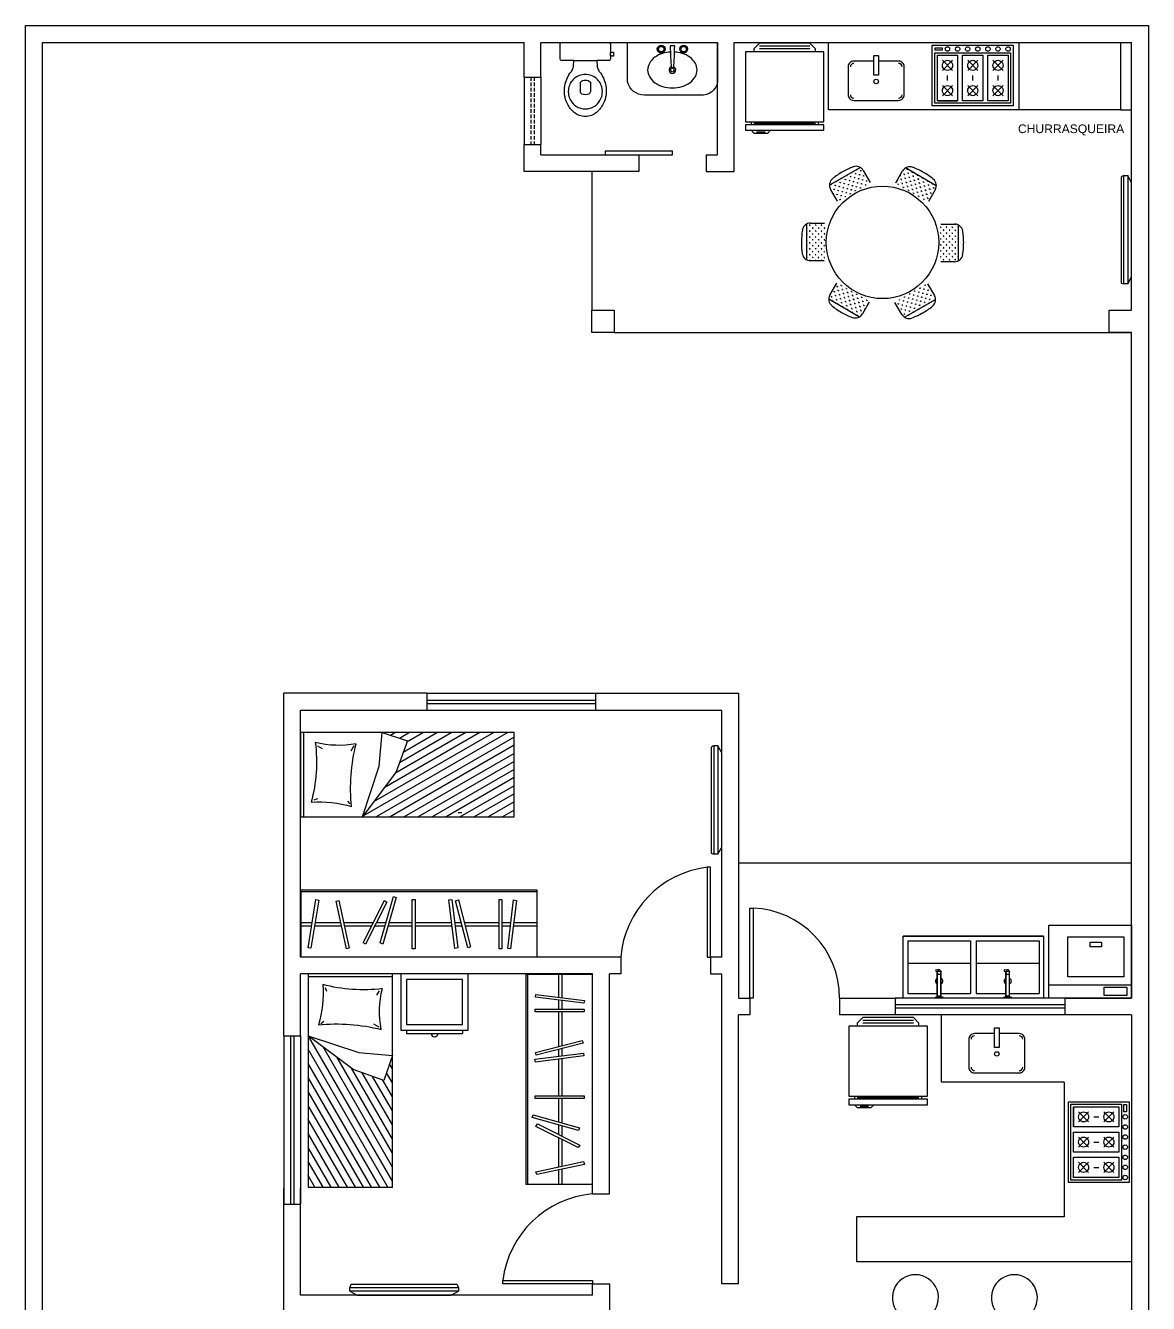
# Model space of a CAD drawing. Header units: metres. Extents: x 5374 to 45363, y 1840 to 12746.
# Drawn here: x 21878 to 22878, y 6300 to 7438 of the extents above; entities that cross this region are included whole.
import ezdxf

# ---------------------------------------------------------------- set-up
doc = ezdxf.new("R2010")
doc.units = ezdxf.units.M
doc.linetypes.add('HIDDEN2', pattern=[4.7625, 3.175, -1.5875])
for name, color, linetype in [('01', 1, 'Continuous'), ('02', 2, 'Continuous'), ('03', 3, 'Continuous'), ('06', 6, 'Continuous'), ('Block1', 1, 'Continuous'), ('Block2', 2, 'Continuous')]:
    doc.layers.add(name, color=color, linetype=linetype)
doc.styles.get("Standard").update_dxf_attribs({"font": 'arial.ttf'})

# ---------------------------------------------------------------- blocks, each defined once
blk = doc.blocks.new('Geladeira001')
for p, q in [((-27.5, -8), (-22.5, -3)), ((-27.5, -8), (-27.5, -10.5)), ((22.5, -3), (-22.5, -3)), ((22.5, -5.5), (-22.5, -5.5)), ((22.5, -8), (-22.5, -8)), ((27.5, -8), (22.5, -3)), ((27.5, -10.5), (27.5, -8)), ((-30, -73), (-30, -75.5)), ((-27.5, -74.2), (27.5, -74.2)), ((30, -75.5), (30, -73)), ((-30, -80.5), (-27.5, -83)), ((-27.5, -83), (-15, -83)), ((-25, -81.9), (-17.5, -81.9)), ((-15, -83), (-12.5, -80.5)), ((-12.5, -80.5), (-12.5, -80.5))]:
    blk.add_line(p, q)
for points in [[(-35, -73), (35, -73), (35, -10.5), (-35, -10.5)], [(-35, -80.5), (35, -80.5), (35, -75.5), (-35, -75.5)]]:
    blk.add_lwpolyline(points, close=True)
blk = doc.blocks.new('6Bocas003')
for p, q in [((5.5, -37.5), (5.5, 37.5)), ((5.5, 37.5), (55.5, 37.5)), ((13, 30), (23, 20)), ((13, 20), (23, 30)), ((38, 30), (48, 20)), ((38, 20), (48, 30)), ((55.5, 37.5), (55.5, -37.5)), ((28, 25), (33, 25)), ((13, 5), (23, -5)), ((13, -5), (23, 5)), ((28, 0), (33, 0)), ((38, 5), (48, -5)), ((38, -5), (48, 5)), ((13, -20), (23, -30)), ((13, -30), (23, -20)), ((28, -25), (33, -25)), ((38, -20), (48, -30)), ((38, -30), (48, -20)), ((55.5, -37.5), (5.5, -37.5))]:
    blk.add_line(p, q)
for points in [[(3, -40), (3, 40), (63, 40), (63, -40), (3, -40)], [(8, 15), (8, 35), (53, 35), (53, 15)], [(8, 15), (8, 35), (53, 35), (53, 15), (8, 15)], [(8, 35), (8, 15), (8, 15), (8, 35), (8, 35)], [(18, 30), (19.3, 29.8), (20.5, 29.3), (21.5, 28.5), (22.3, 27.5), (22.8, 26.3), (23, 25), (22.8, 23.7), (22.3, 22.5), (21.5, 21.5), (20.5, 20.7), (19.3, 20.2), (18, 20), (16.7, 20.2), (15.5, 20.7), (14.5, 21.5), (13.7, 22.5), (13.2, 23.7), (13, 25), (13.2, 26.3), (13.7, 27.5), (14.5, 28.5), (15.5, 29.3), (16.7, 29.8), (18, 30)], [(43, 30), (44.3, 29.8), (45.5, 29.3), (46.5, 28.5), (47.3, 27.5), (47.8, 26.3), (48, 25), (47.8, 23.7), (47.3, 22.5), (46.5, 21.5), (45.5, 20.7), (44.3, 20.2), (43, 20), (41.7, 20.2), (40.5, 20.7), (39.5, 21.5), (38.7, 22.5), (38.2, 23.7), (38, 25), (38.2, 26.3), (38.7, 27.5), (39.5, 28.5), (40.5, 29.3), (41.7, 29.8), (43, 30)], [(59.2, 27.2), (59.8, 27.1), (60.3, 26.9), (60.7, 26.6), (61.1, 26.1), (61.3, 25.6), (61.4, 25), (61.3, 24.4), (61.1, 23.9), (60.7, 23.4), (60.3, 23.1), (59.8, 22.9), (59.2, 22.8), (58.6, 22.9), (58.1, 23.1), (57.6, 23.4), (57.3, 23.9), (57.1, 24.4), (57, 25), (57.1, 25.6), (57.3, 26.1), (57.6, 26.6), (58.1, 26.9), (58.6, 27.1), (59.2, 27.2)], [(57.9, 30.1), (57.9, 37.1), (60.4, 37.1), (60.4, 30.1), (57.9, 30.1)], [(59.2, 17.2), (59.8, 17.1), (60.3, 16.9), (60.7, 16.6), (61.1, 16.1), (61.3, 15.6), (61.4, 15), (61.3, 14.4), (61.1, 13.9), (60.7, 13.4), (60.3, 13.1), (59.8, 12.9), (59.2, 12.8), (58.6, 12.9), (58.1, 13.1), (57.6, 13.4), (57.3, 13.9), (57.1, 14.4), (57, 15), (57.1, 15.6), (57.3, 16.1), (57.6, 16.6), (58.1, 16.9), (58.6, 17.1), (59.2, 17.2)], [(8, -10), (8, 10)], [(8, -10), (8, 10), (53, 10), (53, -10), (8, -10)], [(18, 5), (19.3, 4.8), (20.5, 4.3), (21.5, 3.5), (22.3, 2.5), (22.8, 1.3), (23, 0), (22.8, -1.3), (22.3, -2.5), (21.5, -3.5), (20.5, -4.3), (19.3, -4.8), (18, -5), (16.7, -4.8), (15.5, -4.3), (14.5, -3.5), (13.7, -2.5), (13.2, -1.3), (13, 0), (13.2, 1.3), (13.7, 2.5), (14.5, 3.5), (15.5, 4.3), (16.7, 4.8), (18, 5)], [(43, 5), (44.3, 4.8), (45.5, 4.3), (46.5, 3.5), (47.3, 2.5), (47.8, 1.3), (48, 0), (47.8, -1.3), (47.3, -2.5), (46.5, -3.5), (45.5, -4.3), (44.3, -4.8), (43, -5), (41.7, -4.8), (40.5, -4.3), (39.5, -3.5), (38.7, -2.5), (38.2, -1.3), (38, 0), (38.2, 1.3), (38.7, 2.5), (39.5, 3.5), (40.5, 4.3), (41.7, 4.8), (43, 5)], [(53, 10), (53, -10)], [(59.2, 7.2), (59.8, 7.1), (60.3, 6.9), (60.7, 6.6), (61.1, 6.1), (61.3, 5.6), (61.4, 5), (61.3, 4.4), (61.1, 3.9), (60.7, 3.4), (60.3, 3.1), (59.8, 2.9), (59.2, 2.8), (58.6, 2.9), (58.1, 3.1), (57.6, 3.4), (57.3, 3.9), (57.1, 4.4), (57, 5), (57.1, 5.6), (57.3, 6.1), (57.6, 6.6), (58.1, 6.9), (58.6, 7.1), (59.2, 7.2)], [(59.2, -2.8), (59.8, -2.9), (60.3, -3.1), (60.7, -3.4), (61.1, -3.9), (61.3, -4.4), (61.4, -5), (61.3, -5.6), (61.1, -6.1), (60.7, -6.6), (60.3, -6.9), (59.8, -7.1), (59.2, -7.2), (58.6, -7.1), (58.1, -6.9), (57.6, -6.6), (57.3, -6.1), (57.1, -5.6), (57, -5), (57.1, -4.4), (57.3, -3.9), (57.6, -3.4), (58.1, -3.1), (58.6, -2.9), (59.2, -2.8)], [(53, -15), (53, -35), (8, -35)], [(8, -35), (8, -15), (53, -15), (53, -35), (8, -35)], [(8, -35), (8, -15)], [(18, -20), (19.3, -20.2), (20.5, -20.7), (21.5, -21.5), (22.3, -22.5), (22.8, -23.7), (23, -25), (22.8, -26.3), (22.3, -27.5), (21.5, -28.5), (20.5, -29.3), (19.3, -29.8), (18, -30), (16.7, -29.8), (15.5, -29.3), (14.5, -28.5), (13.7, -27.5), (13.2, -26.3), (13, -25), (13.2, -23.7), (13.7, -22.5), (14.5, -21.5), (15.5, -20.7), (16.7, -20.2), (18, -20)], [(43, -20), (44.3, -20.2), (45.5, -20.7), (46.5, -21.5), (47.3, -22.5), (47.8, -23.7), (48, -25), (47.8, -26.3), (47.3, -27.5), (46.5, -28.5), (45.5, -29.3), (44.3, -29.8), (43, -30), (41.7, -29.8), (40.5, -29.3), (39.5, -28.5), (38.7, -27.5), (38.2, -26.3), (38, -25), (38.2, -23.7), (38.7, -22.5), (39.5, -21.5), (40.5, -20.7), (41.7, -20.2), (43, -20)], [(59.2, -12.8), (59.8, -12.9), (60.3, -13.1), (60.7, -13.4), (61.1, -13.9), (61.3, -14.4), (61.4, -15), (61.3, -15.6), (61.1, -16.1), (60.7, -16.6), (60.3, -16.9), (59.8, -17.1), (59.2, -17.2), (58.6, -17.1), (58.1, -16.9), (57.6, -16.6), (57.3, -16.1), (57.1, -15.6), (57, -15), (57.1, -14.4), (57.3, -13.9), (57.6, -13.4), (58.1, -13.1), (58.6, -12.9), (59.2, -12.8)], [(59.2, -22.8), (59.8, -22.9), (60.3, -23.1), (60.7, -23.4), (61.1, -23.9), (61.3, -24.4), (61.4, -25), (61.3, -25.6), (61.1, -26.1), (60.7, -26.6), (60.3, -26.9), (59.8, -27.1), (59.2, -27.2), (58.6, -27.1), (58.1, -26.9), (57.6, -26.6), (57.3, -26.1), (57.1, -25.6), (57, -25), (57.1, -24.4), (57.3, -23.9), (57.6, -23.4), (58.1, -23.1), (58.6, -22.9), (59.2, -22.8)], [(59.2, -32.8), (59.8, -32.9), (60.3, -33.1), (60.7, -33.4), (61.1, -33.9), (61.3, -34.4), (61.4, -35), (61.3, -35.6), (61.1, -36.1), (60.7, -36.6), (60.3, -36.9), (59.8, -37.1), (59.2, -37.2), (58.6, -37.1), (58.1, -36.9), (57.6, -36.6), (57.3, -36.1), (57.1, -35.6), (57, -35), (57.1, -34.4), (57.3, -33.9), (57.6, -33.4), (58.1, -33.1), (58.6, -32.9), (59.2, -32.8)]]:
    blk.add_lwpolyline(points)
blk = doc.blocks.new('Pia005')
blk.add_lwpolyline([(2, 8), (20, 8, 0.414214), (25, 13), (25, 38, 0.414214), (20, 43), (-20, 43, 0.414214), (-25, 38), (-25, 13, 0.414214), (-20, 8), (-2, 8)], format="xyb")
blk.add_lwpolyline([(-2, 20.4), (2, 20.4), (2, 3), (-2, 3)], close=True)
blk.add_circle((0, 26.1), 1.98)
for centre, start, end in [((-20, 38), 90, 180), ((20, 38), 0, 90), ((-20, 13), 180, 270), ((20, 13), 270, 360)]:
    blk.add_arc(centre, 3, start, end)
blk = doc.blocks.new('Solt002')
for p, q in [((-37.5, -5.5), (37.5, -5.5)), ((-25.6, -18.1), (-23.3, -22)), ((22.4, -15.1), (21.2, -18.4)), ((26.1, -47.1), (23.6, -44.9)), ((-25.6, -50.3), (-20.9, -47.7)), ((-37.5, -187.5), (37.1, -58.3)), ((-37.5, -175), (24.3, -67.9)), ((37.5, -58), (-7.5, -73)), ((-2.5, -88), (37.5, -58)), ((-7.5, -73), (-37.5, -75.5)), ((-37.5, -75.5), (-30, -98)), ((-37.5, -162.5), (11.6, -77.4)), ((-33.5, -193), (37.5, -70.1)), ((-37.5, -87.5), (-35, -83.1)), ((-37.5, -150), (-1.1, -87)), ((-37.5, -137.5), (-10.6, -91)), ((-37.5, -100), (-32.3, -91)), ((-30, -98), (-2.5, -88)), ((-26.3, -193), (37.5, -82.6)), ((-37.5, -125), (-19.8, -94.3)), ((-37.5, -112.5), (-28.9, -97.6)), ((-19, -193), (37.5, -95.1)), ((-11.8, -193), (37.5, -107.6)), ((-4.6, -193), (37.5, -120.1)), ((2.6, -193), (37.5, -132.6)), ((9.8, -193), (37.5, -145.1)), ((17, -193), (37.5, -157.6)), ((24.3, -193), (37.5, -170.1)), ((31.5, -193), (37.5, -182.6))]:
    blk.add_line(p, q)
blk.add_lwpolyline([(-37.5, -3), (37.5, -3), (37.5, -193), (-37.5, -193)], close=True)
for centre, radius, start, end in [((-11.4, 121.9), 139, 262.8713, 284.9673), ((-114.1, -36.9), 88, 349.8034, 13.737), ((122.8, -19.7), 98.6, 175.7601, 196.9065), ((12.1, -208), 160.5, 84.1554, 104.3055)]:
    blk.add_arc(centre, radius, start, end)
blk = doc.blocks.new('Criado006')
for p, q in [((-30, 53), (-30, 3)), ((30, 53), (-30, 53)), ((-25, 53), (-25, 56)), ((25, 56), (-25, 56)), ((25, 48), (-25, 48)), ((-25, 48), (-25, 8)), ((25, 53), (25, 56)), ((25, 8), (25, 48)), ((30, 3), (30, 53)), ((-30, 3), (30, 3)), ((-25, 8), (25, 8))]:
    blk.add_line(p, q)
blk.add_arc((0, 56), 3, 0, 180)
blk = doc.blocks.new('Armario015')
for p, q in [((125, 59.5), (-119.6, 59.5)), ((-119.6, 0), (-119.6, 59.5)), ((125, 0), (125, 59.5)), ((-108.3, 32), (-119.6, 32)), ((-107.7, 29), (-119.6, 29)), ((-107.7, 29), (-119.6, 29)), ((-77.3, 32), (-105.3, 32)), ((-77.3, 32), (-105.3, 32)), ((-78, 29), (-104.7, 29)), ((-78, 29), (-104.7, 29)), ((-44.6, 29), (-75, 29)), ((-46.3, 32), (-74.2, 32)), ((-32.3, 32), (-42.9, 32)), ((-31.3, 29), (-41.1, 29)), ((-4.1, 32), (-29.2, 32)), ((-4.1, 29), (-28.2, 29)), ((37.3, 32), (-1.1, 32)), ((36.9, 29), (-1.1, 29)), ((46.7, 29), (39.8, 29)), ((47.6, 32), (40.3, 32)), ((85.8, 29), (49.8, 29)), ((85.8, 32), (50.7, 32)), ((97.6, 32), (88.7, 32)), ((98, 29), (88.7, 29)), ((125, 32), (100.6, 32)), ((125, 29), (101, 29)), ((125, 1.5), (-119.6, 1.5)), ((125, 0), (-119.6, 0))]:
    blk.add_line(p, q)
for points in [[(-103.8, 8.2), (-100.9, 8.7), (-109, 51.6), (-111.9, 51.1)], [(-82.8, 9.8), (-80, 9), (-69.4, 51.4), (-72.3, 52.1)], [(-32.9, 9), (-30.3, 10.5), (-52.3, 48.1), (-54.8, 46.7)], [(-23.5, 5.6), (-20.7, 6.5), (-34.5, 47.9), (-37.3, 46.9)], [(-4.1, 8.3), (-1.1, 8.3), (-1.1, 52), (-4.1, 52)], [(33.8, 8.6), (36.8, 8.2), (43.1, 51.3), (40.2, 51.7)], [(40.9, 9.3), (43.7, 8.5), (56.2, 50.3), (53.4, 51.1)], [(85.8, 8.3), (88.7, 8.3), (88.7, 52), (85.8, 52)], [(100.9, 8.6), (103.8, 9), (97.7, 52.2), (94.8, 51.8)]]:
    blk.add_lwpolyline(points, close=True)
blk = doc.blocks.new('Tanque004c')
for p, q in [((4, 32.2), (4, 58.5)), ((51, 58.5), (4, 58.5)), ((31, 2.5), (31, 58.5)), ((51, 2.5), (51, 58.5)), ((0, 34.2), (0.5, 34.2)), ((0, 34.2), (0, 26.8)), ((0.5, 34.2), (0.5, 26.8)), ((0, 26.8), (0.5, 26.8)), ((1.3, 32.2), (23.7, 32.2)), ((1.3, 28.8), (23.7, 28.8)), ((1.5, 32), (21, 32)), ((1.5, 32), (1.5, 29)), ((1.5, 29), (21, 29)), ((4, 2.5), (4, 28.8)), ((21, 31.8), (21, 29.2)), ((21.2, 32), (23.8, 32.2)), ((23.8, 28.8), (21.2, 29)), ((24, 27.4), (23.5, 28.8)), ((23.9, 29), (23.9, 32)), ((25, 31.2), (23.9, 31.7)), ((25.1, 29.7), (23.9, 29.3)), ((25, 27.4), (24, 27.4)), ((24.9, 29.7), (25, 27.4)), ((51, 2.5), (4, 2.5)), ((4, -28.8), (4, -2.5)), ((51, -2.5), (4, -2.5)), ((31, -58.5), (31, -2.5)), ((51, -58.5), (51, -2.5)), ((0, -26.8), (0.5, -26.8)), ((0, -26.8), (0, -34.2)), ((0, -30), (0, -33.6)), ((0.5, -26.8), (0.5, -34.2)), ((1.3, -28.8), (23.7, -28.8)), ((1.3, -32.2), (23.7, -32.2)), ((1.5, -29), (1.5, -32)), ((1.5, -29), (21, -29)), ((1.5, -32), (21, -32)), ((4, -58.5), (4, -32.2)), ((21, -29.2), (21, -31.8)), ((21.2, -29), (23.8, -28.8)), ((23.8, -32.2), (21.2, -32)), ((24, -33.6), (23.5, -32.2)), ((23.9, -32), (23.9, -29)), ((25, -29.8), (23.9, -29.3)), ((25.1, -31.3), (23.9, -31.7)), ((25, -33.6), (24, -33.6)), ((24.9, -31.3), (25, -33.6)), ((0, -34.2), (0.5, -34.2)), ((51, -58.5), (4, -58.5))]:
    blk.add_line(p, q)
blk.add_lwpolyline([(55, 62.5), (55, -62.5), (55, 62.5), (0, 62.5), (0, -62.5), (55, -62.5)])
for points in [[(25.1, 29.7, 0.236739), (25.1, 29.8, 0.08552), (25.2, 30, 0.043127), (25.3, 30.2, 0.031837), (25.3, 30.5, 0.031837), (25.3, 30.8, 0.043127), (25.2, 31, 0.08552), (25.1, 31.2, 0.236739), (25.1, 31.2, 0.159785), (25, 31.2, 0.08552)], [(25, 29.8, 0.077146), (25.1, 29.7, 0.236739)], [(25.1, -31.3, 0.236739), (25.1, -31.2, 0.08552), (25.2, -31, 0.043127), (25.3, -30.8, 0.031837), (25.3, -30.5, 0.031837), (25.3, -30.2, 0.043127), (25.2, -30, 0.08552), (25.1, -29.8, 0.236739), (25.1, -29.8, 0.159785), (25, -29.8, 0.08552)], [(25, -31.2, 0.077146), (25.1, -31.3, 0.236739)]]:
    blk.add_lwpolyline(points, format="xyb")
for centre, radius, start, end in [((4.4, 34.6), 3.95, 185.7962, 222.1288), ((4.4, 26.4), 3.95, 137.8774, 174.1976), ((15, 30.5), 3, 35.2164, 144.7836), ((15, 30.5), 3, 215.2164, 324.7836), ((21.2, 31.8), 0.2, 94.4781, 180), ((21.2, 29.2), 0.2, 180, 265.5219), ((23.7, 32), 0.2, 0, 90), ((23.7, 29), 0.2, 270, 360), ((4.4, -26.4), 3.95, 185.7962, 222.1288), ((4.4, -34.6), 3.95, 137.8774, 174.1976), ((15, -30.5), 3, 35.2164, 144.7836), ((15, -30.5), 3, 215.2164, 324.7836), ((21.2, -29.2), 0.2, 94.4781, 180), ((21.2, -31.8), 0.2, 180, 265.5219), ((23.7, -29), 0.2, 0, 90), ((23.7, -32), 0.2, 270, 360)]:
    blk.add_arc(centre, radius, start, end)
blk = doc.blocks.new('MaqSec002')
blk.add_line((-36.9, 14.3), (36.9, 14.3))
for points in [[(-36.9, 3), (36.9, 3), (36.9, 67.8), (-36.9, 67.8)], [(20, 57.6), (-30, 57.6), (-30, 21.8), (20, 21.8)], [(0, 52.7), (-10, 52.7), (-10, 48.7), (0, 48.7)], [(-12.5, 12.6), (-32.5, 12.6), (-32.5, 5.1), (-12.5, 5.1)]]:
    blk.add_lwpolyline(points, close=True)
blk = doc.blocks.new('*X70')
at = {"color": 0}
for p, q in [((-16.97, 161.22), (-16.98, 161.23)), ((-16.97, 161.22), (-16.71, 161.49)), ((-16.97, 161.22), (-16.97, 161.35)), ((-15.56, 162.63), (-15.82, 162.9)), ((-15.56, 159.81), (-15.82, 160.07)), ((-15.56, 162.63), (-15.56, 163.01)), ((-15.56, 162.63), (-15.29, 162.9)), ((-15.56, 159.81), (-15.56, 160.18)), ((-15.56, 159.81), (-15.29, 160.07)), ((-14.14, 161.22), (-14.41, 161.49)), ((-14.14, 161.22), (-14.14, 161.6)), ((-14.14, 161.22), (-13.88, 161.49)), ((-12.73, 162.63), (-12.99, 162.9)), ((-12.73, 159.81), (-12.99, 160.07)), ((-12.73, 162.63), (-12.73, 163.01)), ((-12.73, 162.63), (-12.46, 162.9)), ((-12.73, 159.81), (-12.73, 160.18)), ((-12.73, 159.81), (-12.46, 160.07)), ((-11.31, 161.22), (-11.58, 161.49)), ((-11.31, 161.22), (-11.31, 161.6)), ((-11.31, 161.22), (-11.05, 161.49)), ((-9.9, 162.63), (-10.16, 162.9)), ((-9.9, 159.81), (-10.16, 160.07)), ((-9.9, 162.63), (-9.9, 163.01)), ((-9.9, 162.63), (-9.63, 162.9)), ((-9.9, 159.81), (-9.9, 160.18)), ((-9.9, 159.81), (-9.63, 160.07)), ((-8.49, 161.22), (-8.75, 161.49)), ((-8.49, 161.22), (-8.49, 161.6)), ((-8.49, 161.22), (-8.22, 161.49)), ((-7.07, 162.63), (-7.34, 162.9)), ((-7.07, 159.81), (-7.34, 160.07)), ((-7.07, 162.63), (-7.07, 163.01)), ((-7.07, 162.63), (-6.81, 162.9)), ((-7.07, 159.81), (-7.07, 160.18)), ((-7.07, 159.81), (-6.81, 160.07)), ((-5.66, 161.22), (-5.92, 161.49)), ((-5.66, 161.22), (-5.66, 161.6)), ((-5.66, 161.22), (-5.39, 161.49)), ((-4.24, 162.63), (-4.51, 162.9)), ((-4.24, 159.81), (-4.51, 160.07)), ((-4.24, 162.63), (-4.24, 163.01)), ((-4.24, 162.63), (-3.98, 162.9)), ((-4.24, 159.81), (-4.24, 160.18)), ((-4.24, 159.81), (-3.98, 160.07)), ((-2.83, 161.22), (-3.09, 161.49)), ((-2.83, 161.22), (-2.83, 161.6)), ((-2.83, 161.22), (-2.56, 161.49)), ((-1.41, 162.63), (-1.68, 162.9)), ((-1.41, 159.81), (-1.68, 160.07)), ((-1.41, 162.63), (-1.41, 163.01)), ((-1.41, 162.63), (-1.15, 162.9)), ((-1.41, 159.81), (-1.41, 160.18)), ((-1.41, 159.81), (-1.15, 160.07)), ((0, 161.22), (-0.27, 161.49)), ((0, 161.22), (0, 161.6)), ((0, 161.22), (0.27, 161.49)), ((-16.97, 158.39), (-16.99, 158.41)), ((-16.97, 155.56), (-16.99, 155.58)), ((-16.97, 158.39), (-16.97, 158.77)), ((-16.97, 158.39), (-16.71, 158.66)), ((-16.97, 155.56), (-16.97, 155.94)), ((-16.97, 155.56), (-16.71, 155.83)), ((-15.56, 156.98), (-15.82, 157.24)), ((-15.6, 154.2), (-15.82, 154.41)), ((-15.56, 156.98), (-15.56, 157.35)), ((-15.56, 156.98), (-15.29, 157.24)), ((-15.56, 154.2), (-15.56, 154.52)), ((-15.51, 154.2), (-15.29, 154.41)), ((-14.14, 158.39), (-14.41, 158.66)), ((-14.14, 155.56), (-14.41, 155.83)), ((-14.14, 158.39), (-14.14, 158.77)), ((-14.14, 158.39), (-13.88, 158.66)), ((-14.14, 155.56), (-14.14, 155.94)), ((-14.14, 155.56), (-13.88, 155.83)), ((-12.73, 156.98), (-12.99, 157.24)), ((-12.78, 154.2), (-12.99, 154.41)), ((-12.73, 156.98), (-12.73, 157.35)), ((-12.73, 156.98), (-12.46, 157.24)), ((-12.73, 154.2), (-12.73, 154.52)), ((-12.68, 154.2), (-12.46, 154.41)), ((-11.31, 158.39), (-11.58, 158.66)), ((-11.31, 155.56), (-11.58, 155.83)), ((-11.31, 158.39), (-11.31, 158.77)), ((-11.31, 158.39), (-11.05, 158.66)), ((-11.31, 155.56), (-11.31, 155.94)), ((-11.31, 155.56), (-11.05, 155.83)), ((-9.9, 156.98), (-10.16, 157.24)), ((-9.95, 154.2), (-10.16, 154.41)), ((-9.9, 156.98), (-9.9, 157.35)), ((-9.9, 156.98), (-9.63, 157.24)), ((-9.9, 154.2), (-9.9, 154.52)), ((-9.85, 154.2), (-9.63, 154.41)), ((-8.49, 158.39), (-8.75, 158.66)), ((-8.49, 155.56), (-8.75, 155.83)), ((-8.49, 158.39), (-8.49, 158.77)), ((-8.49, 158.39), (-8.22, 158.66)), ((-8.49, 155.56), (-8.49, 155.94)), ((-8.49, 155.56), (-8.22, 155.83)), ((-7.07, 156.98), (-7.34, 157.24)), ((-7.12, 154.2), (-7.34, 154.41)), ((-7.07, 156.98), (-7.07, 157.35)), ((-7.07, 156.98), (-6.81, 157.24)), ((-7.07, 154.2), (-7.07, 154.52)), ((-7.02, 154.2), (-6.81, 154.41)), ((-5.66, 158.39), (-5.92, 158.66)), ((-5.66, 155.56), (-5.92, 155.83)), ((-5.66, 158.39), (-5.66, 158.77)), ((-5.66, 158.39), (-5.39, 158.66)), ((-5.66, 155.56), (-5.66, 155.94)), ((-5.66, 155.56), (-5.39, 155.83)), ((-4.24, 156.98), (-4.51, 157.24)), ((-4.29, 154.2), (-4.51, 154.41)), ((-4.24, 156.98), (-4.24, 157.35)), ((-4.24, 156.98), (-3.98, 157.24)), ((-4.24, 154.2), (-4.24, 154.52)), ((-4.19, 154.2), (-3.98, 154.41)), ((-2.83, 158.39), (-3.09, 158.66)), ((-2.83, 155.56), (-3.09, 155.83)), ((-2.83, 158.39), (-2.83, 158.77)), ((-2.83, 158.39), (-2.56, 158.66)), ((-2.83, 155.56), (-2.83, 155.94)), ((-2.83, 155.56), (-2.56, 155.83)), ((-1.41, 156.98), (-1.68, 157.24)), ((-1.46, 154.2), (-1.68, 154.41)), ((-1.41, 156.98), (-1.41, 157.35)), ((-1.41, 156.98), (-1.15, 157.24)), ((-1.41, 154.2), (-1.41, 154.52)), ((-1.37, 154.2), (-1.15, 154.41)), ((0, 158.39), (-0.27, 158.66)), ((0, 155.56), (-0.27, 155.83)), ((0, 158.39), (0, 158.77)), ((0, 158.39), (0.27, 158.66)), ((0, 155.56), (0, 155.94)), ((0, 155.56), (0.27, 155.83))]:
    blk.add_line(p, q, dxfattribs=at)
blk = doc.blocks.new('Mesa022')
at = {"layer": 'Block2'}
for p, q in [((-19.7, 66.7), (-47.2, 50.9)), ((-17.1, 64.1), (-11, 53.5)), ((11.8, 53.1), (17.9, 63.7)), ((47.9, 50.4), (20.5, 66.3)), ((-40.1, 36.8), (-46.2, 47.3)), ((47, 46.9), (40.8, 36.3)), ((-67.6, 16.3), (-67.7, -15.4)), ((-64.1, 17.2), (-51.8, 17.2)), ((51.9, 16.3), (64.1, 16.3)), ((67.6, -16.3), (67.7, 15.4)), ((-51.9, -16.3), (-64.1, -16.3)), ((64.1, -17.2), (51.8, -17.2)), ((-47, -46.9), (-40.8, -36.3)), ((40.1, -36.8), (46.2, -47.3)), ((-47.9, -50.4), (-20.5, -66.3)), ((-11.8, -53.1), (-17.9, -63.7)), ((17.1, -64.1), (11, -53.5)), ((19.7, -66.7), (47.2, -50.9))]:
    blk.add_line(p, q, dxfattribs=at)
blk.add_circle((0, 0), 50.1, dxfattribs=at)
for centre, radius, start, end in [((-2.9, 6.1), 65.6, 120.0152, 129.3817), ((-3.6, 7.4), 64, 110.6186, 120.0152), ((-23.6, 60.4), 7.42, 29.925, 110.6186), ((24.3, 59.9), 7.42, 69.3817, 149.925), ((3.8, 5.5), 65.6, 60.0152, 69.3817), ((4.6, 6.9), 64, 50.6186, 60.0152), ((-39.8, 51), 7.42, 129.3817, 209.925), ((40.5, 50.6), 7.42, 329.925, 50.6186), ((-64.1, 9.8), 7.42, 89.925, 170.6186), ((64.1, 8.9), 7.42, 9.3817, 89.925), ((-8.2, 0.6), 64, 170.6186, 180.0152), ((-6.7, 0.6), 65.6, 180.0152, 189.3817), ((6.7, -0.6), 65.6, 0.0152, 9.3817), ((-64.1, -8.9), 7.42, 189.3817, 269.925), ((64.1, -9.8), 7.42, 269.925, 350.6186), ((8.2, -0.6), 64, 350.6186, 0.0152), ((-40.5, -50.6), 7.42, 149.925, 230.6186), ((-4.6, -6.9), 64, 230.6186, 240.0152), ((2.9, -6.1), 65.6, 300.0152, 309.3817), ((39.8, -51), 7.42, 309.3817, 29.925), ((-3.8, -5.5), 65.6, 240.0152, 249.3817), ((-24.3, -59.9), 7.42, 249.3817, 329.925), ((23.6, -60.4), 7.42, 209.925, 290.6186), ((3.6, -7.4), 64, 290.6186, 300.0152)]:
    blk.add_arc(centre, radius, start, end, dxfattribs=at)
at = {"layer": 'Block1', "xscale": 1.854150943717857, "yscale": 1.854150943717857, "zscale": 1.854150943717857}
for p, rotation in [((130, -195.5), 29.92499999999992), ((-104.3, -210.4), 329.925), ((234.4, 14.9), 89.92499999999997), ((-234.4, -14.9), 269.925), ((104.3, 210.4), 149.925), ((-130, 195.5), 209.9249999999999)]:
    blk.add_blockref('*X70', p, dxfattribs=dict(at, rotation=rotation))
blk = doc.blocks.new('Lavatorio008')
blk.add_lwpolyline([(-1.9, -8.6, 0.05843), (-8.8, -9.8, 0.084248), (-15.6, -13.2, 0.106469), (-20.5, -18.7, 0.130159), (-22.1, -24.6, 0.130159), (-20.5, -30.4, 0.106469), (-15.6, -35.9, 0.084248), (-8.8, -39.3, 0.073281), (-0.1, -40.6, 0.073281), (8.6, -39.3, 0.084248), (15.5, -35.9, 0.106469), (20.4, -30.4, 0.130159), (21.9, -24.6, 0.130159), (20.4, -18.7, 0.106469), (15.5, -13.2, 0.084248), (8.6, -9.8, 0.057106), (1.9, -8.6)], format="xyb")
blk.add_lwpolyline([(-1, -22.8, 0.389688), (-0.8, -23), (0, -23), (0.8, -23, 0.389688), (1, -22.8, 0.017234), (2, -3.2, 0.418769), (1.8, -3), (0, -3), (-1.8, -3, 0.418769), (-2, -3.2, 0.017234)], format="xyb", close=True)
for centre, radius in [((-10, -6), 3.5), ((-10, -6), 2.5), ((-10, -6), 2.4), ((10, -6), 3.5), ((10, -6), 2.5), ((10, -6), 2.4)]:
    blk.add_circle(centre, radius)
for radius, start, end in [(3, 109.9848, 66.8451), (1.75, 116.7599, 62.2389)]:
    blk.add_arc((-0.1, -24.6), radius, start, end)
blk = doc.blocks.new('Vaso003c')
for p, q in [((3, 20.7), (3, -20.7)), ((12.1, 22.5), (4.8, 22.5)), ((15.1, 22.5), (12.1, 22.5)), ((17.4, 22.5), (15.1, 22.5)), ((19.2, 10.3), (19.2, 20.7)), ((23.8, 10.6), (19.2, 10.3)), ((19.2, -20.7), (19.2, -10.3)), ((19.2, -10.3), (23.8, -10.6)), ((4.8, -22.5), (12.1, -22.5)), ((12.1, -22.5), (12.1, -23.7)), ((15.1, -23.7), (15.1, -22.5)), ((15.1, -22.5), (17.4, -22.5)), ((12.1, -23.7), (11.8, -23.7)), ((11.8, -23.7), (11.8, -25.2)), ((11.8, -25.2), (13.6, -25.2)), ((13.6, -25.2), (15.4, -25.2)), ((15.4, -23.7), (15.1, -23.7)), ((15.4, -25.2), (15.4, -23.7))]:
    blk.add_line(p, q)
for points in [[(31.6, 0, -0.18052), (35.3, 10, -0.167158), (43.8, 14.9, -0.1), (49.8, 14.9, -0.096291), (54.8, 13, -0.13332), (59.8, 8.1, -0.150886), (62.2, 0, -0.150886), (59.8, -8.1, -0.13332), (54.8, -13, -0.096291), (49.8, -14.9, -0.1), (43.8, -14.9, -0.167158), (35.3, -10, -0.18052)], [(49, 3, 0.276984), (46.8, 4.4), (38.3, 4.4, 0.393258), (38.3, -4.5), (46.8, -4.5, 0.276984), (49, -3, 0.2)]]:
    blk.add_lwpolyline(points, format="xyb", close=True)
for points in [[(19.2, 10.3), (19.2, 0), (19.2, -10.3)], [(15.1, -22.5), (12.1, -22.5)]]:
    blk.add_lwpolyline(points)
for centre, radius, start, end in [((4.8, 20.7), 1.79, 89.5929, 180.3396), ((17.4, 20.7), 1.82, 0.5732, 92.5231), ((20.9, 25.4), 15.1, 288.9102, 302.8225), ((45.6, -8.5), 26.9, 113.7212, 127.9102), ((46.4, -8.5), 27.2, 99.682, 115.2124), ((46.4, -4.6), 23.3, 81.5468, 101.3173), ((46.4, -6.1), 24.8, 62.5846, 82.0561), ((46.7, -5.9), 24.5, 40.581, 63.0371), ((20.1, 31.8), 21.5, 279.9541, 285.4067), ((53.9, 0), 15.2, 0.1765, 41.4371), ((20.1, -31.8), 21.5, 74.5933, 80.0459), ((20.9, -25.4), 15.1, 57.1775, 71.0898), ((46.7, 5.9), 24.5, 296.9629, 319.419), ((53.9, 0), 15.2, 318.5629, 359.8235), ((4.8, -20.7), 1.79, 179.6604, 270.4071), ((17.4, -20.7), 1.82, 267.4769, 359.4268), ((45.6, 8.5), 26.9, 232.0898, 246.2788), ((46.4, 8.5), 27.2, 244.7876, 260.318), ((46.4, 4.6), 23.3, 258.6827, 278.4532), ((46.4, 6.1), 24.8, 277.9439, 297.4154)]:
    blk.add_arc(centre, radius, start, end)
blk = doc.blocks.new('f')
for p, q in [((22308.3, 6651.5), (22308.3, 6464.3)), ((22308.3, 6651.5), (22367.8, 6651.5)), ((22309.8, 6651.5), (22309.8, 6464.3)), ((22337.3, 6651.5), (22337.3, 6630.9)), ((22340.3, 6651.5), (22340.3, 6630.5)), ((22316.8, 6630.8), (22317.3, 6633.3)), ((22360, 6625.5), (22316.8, 6630.8)), ((22317.3, 6633.3), (22360.4, 6628)), ((22337.3, 6628.3), (22337.3, 6620.3)), ((22340.3, 6628), (22340.3, 6620.3)), ((22360.4, 6628), (22360, 6625.5)), ((22316.6, 6617.8), (22316.6, 6620.3)), ((22316.6, 6620.3), (22360.2, 6620.3)), ((22360.2, 6617.8), (22316.6, 6617.8)), ((22337.3, 6617.8), (22337.3, 6586.9)), ((22340.3, 6617.8), (22340.3, 6587.7)), ((22360.2, 6620.3), (22360.2, 6617.8)), ((22316.8, 6581.6), (22358.5, 6592.4)), ((22359.4, 6589.9), (22317.6, 6579.2)), ((22358.5, 6592.4), (22359.4, 6589.9)), ((22316.4, 6575.7), (22359.6, 6581.1)), ((22317.6, 6579.2), (22316.8, 6581.6)), ((22360, 6578.6), (22316.9, 6573.1)), ((22337.3, 6584.2), (22337.3, 6578.3)), ((22340.3, 6585), (22340.3, 6578.7)), ((22359.6, 6581.1), (22360, 6578.6)), ((22316.9, 6573.1), (22316.4, 6575.7)), ((22337.3, 6575.7), (22337.3, 6543.1)), ((22340.3, 6576.1), (22340.3, 6543.1)), ((22316.6, 6540.5), (22316.6, 6543.1)), ((22316.6, 6543.1), (22360.2, 6543.1)), ((22360.2, 6540.5), (22316.6, 6540.5)), ((22337.3, 6540.5), (22337.3, 6519.8)), ((22340.3, 6540.5), (22340.3, 6518.9)), ((22360.2, 6543.1), (22360.2, 6540.5)), ((22313.8, 6523.8), (22314.8, 6526.2)), ((22355.2, 6512), (22313.8, 6523.8)), ((22314.8, 6526.2), (22356.2, 6514.4)), ((22317.2, 6515.8), (22318.7, 6518)), ((22354.9, 6496.9), (22317.2, 6515.8)), ((22318.7, 6518), (22356.4, 6499.1)), ((22337.3, 6517.1), (22337.3, 6508.7)), ((22340.3, 6516.2), (22340.3, 6507.2)), ((22356.2, 6514.4), (22355.2, 6512)), ((22337.3, 6505.7), (22337.3, 6479.5)), ((22340.3, 6504.2), (22340.3, 6480.2)), ((22356.4, 6499.1), (22354.9, 6496.9)), ((22317.3, 6475.3), (22359.6, 6484.4)), ((22360.4, 6481.9), (22318, 6472.8)), ((22337.3, 6476.9), (22337.3, 6464.3)), ((22337.3, 6476.9), (22337.3, 6464.3)), ((22340.3, 6477.6), (22340.3, 6464.3)), ((22340.3, 6477.6), (22340.3, 6464.3)), ((22359.6, 6484.4), (22360.4, 6481.9)), ((22318, 6472.8), (22317.3, 6475.3)), ((22308.3, 6464.3), (22367.8, 6464.3))]:
    blk.add_line(p, q)
blk = doc.blocks.new('Cadeira059')
at = {"layer": 'Block2'}
for p, q in [((-13.2, 15.7), (-19.3, 23.1)), ((-16.6, 24.5), (-16.8, 24.5)), ((16.6, 24.5), (-16.8, 24.5)), ((-10.7, 17.5), (-16.6, 24.5)), ((10.7, 17.5), (16.6, 24.5)), ((13.2, 15.7), (19.3, 23.1)), ((16.6, 24.5), (16.8, 24.5)), ((-13.2, 15.7), (-10.7, 17.5)), ((10.7, 17.5), (13.2, 15.7))]:
    blk.add_line(p, q, dxfattribs=at)
blk.add_lwpolyline([(16.8, 25.5), (-0.5, 25.5), (-16.8, 25.5)], dxfattribs=at)
for centre, radius, start, end in [((-18.8, 25), 2, 14.4775, 253.7995), ((-18.8, 25), 2, 253.7995, 14.4775), ((18.8, 25), 2, 286.2005, 165.5225), ((18.8, 25), 2, 165.5225, 286.2005), ((0, 0), 20.5, 129.9204, 50.0796), ((0, 0), 20.5, 58.4946, 121.5054)]:
    blk.add_arc(centre, radius, start, end, dxfattribs=at)

msp = doc.modelspace()

# ---------------------------------------------------------------- linework, layer by layer
for p, q in [((22382.014, 7307.901), (22382.014, 7184.548)), ((22402.014, 7164.548), (22862.769, 7164.548)), ((22862.769, 6691.786), (22512.769, 6691.786))]:
    msp.add_line(p, q)
at = {"color": 8, "linetype": 'Continuous'}
for p, q in [((22853.353, 7302.961), (22853.353, 7208.46)), ((22855.998, 7304.276), (22859.383, 7304.276)), ((22855.998, 7207.734), (22855.998, 7304.276)), ((22853.353, 7208.46), (22855.998, 7207.734)), ((22859.383, 7207.734), (22855.998, 7207.734)), ((22488.353, 6795.166), (22488.353, 6700.665)), ((22490.998, 6699.939), (22490.998, 6796.481)), ((22494.383, 6796.481), (22490.998, 6796.481)), ((22263.053, 6737.136), (22266.438, 6737.136)), ((22488.353, 6700.665), (22490.998, 6699.939)), ((22494.383, 6699.939), (22490.998, 6699.939)), ((22167.376, 6316.677), (22166.65, 6314.032)), ((22166.65, 6310.646), (22166.65, 6314.032)), ((22166.65, 6314.032), (22263.193, 6314.032)), ((22261.878, 6316.677), (22167.376, 6316.677)), ((22263.193, 6314.032), (22263.193, 6310.646))]:
    msp.add_line(p, q, dxfattribs=at)
for points in [[(22862.769, 7297.962), (22859.383, 7304.276), (22859.383, 7207.734), (22862.769, 7214.048)], [(22497.769, 6790.167), (22494.383, 6796.481), (22494.383, 6699.939), (22497.769, 6706.253)], [(22256.879, 6307.261), (22263.193, 6310.646), (22166.65, 6310.646), (22172.965, 6307.261)]]:
    msp.add_lwpolyline(points, close=True, dxfattribs=at)
for centre, start, end in [((22857.49, 7297.957), 103.290848, 129.585577), ((22492.49, 6790.162), 103.290848, 129.585577), ((22256.873, 6312.539), 13.290848, 39.585577)]:
    msp.add_arc(centre, 6.493, start, end, dxfattribs=at)
at = {"layer": '01'}
for p, q in [((22592.694, 7362.901), (22592.694, 7422.901)), ((22321.711, 7391.919), (22321.711, 7331.919)), ((22321.711, 7391.919), (22336.711, 7391.919)), ((22336.711, 7391.919), (22336.711, 7331.919)), ((22762.769, 7362.901), (22592.694, 7362.901)), ((22852.769, 7362.901), (22862.769, 7362.901)), ((22321.711, 7331.919), (22336.711, 7331.919)), ((22693.543, 6496.786), (22693.543, 6556.786)), ((22802.769, 6496.786), (22693.543, 6496.786)), ((22802.769, 6496.786), (22802.769, 6376.786)), ((22802.769, 6376.786), (22617.769, 6376.786)), ((22617.769, 6376.786), (22617.769, 6336.786)), ((22862.769, 6336.786), (22617.769, 6336.786))]:
    msp.add_line(p, q, dxfattribs=at)
at = {"layer": '01', "linetype": 'HIDDEN2'}
for p, q in [((22327.711, 7391.919), (22327.711, 7331.919)), ((22330.711, 7391.919), (22330.711, 7331.919))]:
    msp.add_line(p, q, dxfattribs=at)
at = {"layer": '01'}
msp.add_lwpolyline([(22413.879, 7387.901), (22413.879, 7422.901), (22493.879, 7422.901), (22493.879, 7387.901, -0.4031941), (22478.879, 7375.901), (22428.879, 7375.901, -0.34542463)], format="xyb", close=True, dxfattribs=at)
msp.add_lwpolyline([(22762.769, 7422.901), (22852.769, 7422.901), (22852.769, 7362.901), (22762.769, 7362.901), (22762.769, 7422.901)], dxfattribs=at)
for centre, radius, start, end in [((22495.619, 6600.71), 88.17, 97.069014, 175.120367), ((22522.666, 6571.744), 80.103, 0.030396, 87.780223), ((22522.666, 6571.744), 80.103, 0.030396, 87.780223), ((22390.269, 6309.41), 88.17, 94.879633, 172.930986)]:
    msp.add_arc(centre, radius, start, end, dxfattribs=at)
at = {"layer": '02'}
for p, q in [((22235.269, 6843.21), (22385.269, 6843.21)), ((22235.269, 6828.21), (22385.269, 6828.21)), ((22602.769, 6571.786), (22602.769, 6556.786)), ((22803.346, 6571.786), (22652.191, 6571.786)), ((22803.346, 6556.786), (22652.191, 6556.786)), ((22107.769, 6538.21), (22107.769, 6388.21)), ((22122.769, 6538.21), (22122.769, 6388.21))]:
    msp.add_line(p, q, dxfattribs=at)
for points in [[(22393.879, 7322.901), (22453.879, 7322.901), (22453.879, 7325.901), (22393.879, 7325.901)], [(22522.769, 6571.786), (22522.769, 6651.786), (22525.769, 6651.786), (22525.769, 6571.786)]]:
    msp.add_lwpolyline(points, close=True, dxfattribs=at)
for points in [[(22487.769, 6608.21), (22487.769, 6688.21), (22484.769, 6688.21), (22484.769, 6608.21), (22487.769, 6608.21)], [(22382.769, 6317.261), (22302.769, 6317.261), (22302.769, 6320.261), (22382.769, 6320.261), (22382.769, 6317.261)]]:
    msp.add_lwpolyline(points, dxfattribs=at)
at = {"layer": '03'}
for p, q in [((22235.269, 6837.21), (22385.269, 6837.21)), ((22235.269, 6834.21), (22385.269, 6834.21)), ((22803.346, 6565.786), (22652.191, 6565.786)), ((22803.346, 6562.786), (22652.191, 6562.786)), ((22113.769, 6538.21), (22113.769, 6388.21)), ((22116.769, 6538.21), (22116.769, 6388.21))]:
    msp.add_line(p, q, dxfattribs=at)
at = {"layer": '06'}
for p, q in [((21877.769, 5055.171), (21877.769, 7437.901)), ((21877.769, 7437.901), (22877.769, 7437.901)), ((22877.769, 7437.901), (22877.769, 5055.171)), ((21892.769, 5070.171), (21892.769, 7422.901)), ((21892.769, 7422.901), (22321.711, 7422.901)), ((22321.711, 7391.919), (22321.711, 7422.901)), ((22336.711, 7422.901), (22493.879, 7422.901)), ((22336.711, 7391.919), (22336.711, 7422.901)), ((22493.879, 7322.901), (22493.879, 7422.901)), ((22508.879, 7307.901), (22508.879, 7422.901)), ((22508.879, 7422.901), (22862.769, 7422.901)), ((22862.769, 7184.548), (22862.769, 7422.901)), ((22321.711, 7307.901), (22321.711, 7331.919)), ((22336.711, 7322.901), (22336.711, 7331.919)), ((22336.711, 7322.901), (22423.879, 7322.901)), ((22423.879, 7322.901), (22423.879, 7307.901)), ((22483.879, 7322.901), (22483.879, 7307.901)), ((22483.879, 7322.901), (22493.879, 7322.901)), ((22423.879, 7307.901), (22321.711, 7307.901)), ((22483.879, 7307.901), (22508.879, 7307.901)), ((22842.769, 7164.548), (22842.769, 7184.548)), ((22842.769, 7184.548), (22862.769, 7184.548)), ((22862.769, 7164.548), (22842.769, 7164.548)), ((22862.769, 6571.786), (22862.769, 7164.548)), ((22107.769, 6538.21), (22107.769, 6843.21)), ((22235.269, 6843.21), (22107.769, 6843.21)), ((22235.269, 6843.21), (22235.269, 6828.21)), ((22385.269, 6843.21), (22385.269, 6828.21)), ((22122.769, 6828.21), (22235.269, 6828.21)), ((22122.769, 6608.21), (22122.769, 6828.21)), ((22385.269, 6828.21), (22497.769, 6828.21)), ((22497.769, 6608.21), (22497.769, 6828.21)), ((22407.769, 6608.21), (22122.769, 6608.21)), ((22407.769, 6608.21), (22407.769, 6593.21)), ((22497.769, 6608.21), (22487.769, 6608.21)), ((22487.769, 6608.21), (22487.769, 6593.21)), ((22122.769, 6538.21), (22122.769, 6593.21)), ((22382.769, 6593.21), (22122.769, 6593.21)), ((22382.769, 6397.261), (22382.769, 6593.21)), ((22397.769, 6397.261), (22397.769, 6593.21)), ((22407.769, 6593.21), (22397.769, 6593.21)), ((22487.769, 6593.21), (22497.769, 6593.21)), ((22497.769, 6317.261), (22497.769, 6593.21)), ((22522.769, 6571.786), (22522.769, 6556.786)), ((22602.769, 6571.786), (22602.769, 6556.786)), ((22602.769, 6571.786), (22653.346, 6571.786)), ((22652.191, 6571.786), (22652.191, 6556.786)), ((22803.346, 6571.786), (22803.346, 6556.786)), ((22803.346, 6571.786), (22862.769, 6571.786)), ((22522.769, 6556.786), (22512.769, 6556.786)), ((22512.769, 6317.261), (22512.769, 6556.786)), ((22652.191, 6556.786), (22602.769, 6556.786)), ((22862.769, 6556.786), (22803.346, 6556.786)), ((22862.769, 6556.786), (22862.769, 5824.31)), ((22107.769, 6538.21), (22122.769, 6538.21)), ((22107.769, 6262.261), (22107.769, 6402.261)), ((22122.769, 6307.261), (22122.769, 6402.261)), ((22382.769, 6397.261), (22397.769, 6397.261)), ((22107.769, 6388.21), (22122.769, 6388.21)), ((22382.769, 6307.261), (22382.769, 6317.261)), ((22382.769, 6317.261), (22397.769, 6317.261)), ((22397.769, 6317.261), (22397.769, 6282.261)), ((22512.769, 6317.261), (22497.769, 6317.261)), ((22382.769, 6307.261), (22122.769, 6307.261))]:
    msp.add_line(p, q, dxfattribs=at)
for points in [[(22382.014, 7164.548), (22382.014, 7184.548), (22402.014, 7184.548), (22402.014, 7164.548), (22382.014, 7164.548)], [(22385.269, 6843.21), (22512.769, 6843.21), (22512.769, 6571.786), (22522.769, 6571.786)]]:
    msp.add_lwpolyline(points, dxfattribs=at)

# ---------------------------------------------------------------- block references
at = {"layer": '01'}
for name, p, xscale, rotation in [('Vaso003c', (22376.277, 7425.901), -1, 90), ('Solt002', (22119.769, 6770.71), -1, 90), ('Armario015', (22225.628, 6667.71), -0.86, 180), ('Tanque004c', (22721.92, 6571.786), -1, 270)]:
    msp.add_blockref(name, p, dxfattribs=dict(at, xscale=xscale, rotation=rotation))
for name, p in [('Geladeira001', (22553.831, 7425.107)), ('Lavatorio008', (22453.879, 7422.901)), ('Mesa022', (22640.957, 7244.762)), ('Geladeira001', (22645.934, 6557.286))]:
    msp.add_blockref(name, p, dxfattribs=at)
for name, p, rotation in [('Pia005', (22635.314, 7414.225), 179.9999999999999), ('Criado006', (22242.03, 6596.21), 180), ('Pia005', (22742.769, 6548.11), 179.9999999999999)]:
    msp.add_blockref(name, p, dxfattribs=dict(at, rotation=rotation))
at = {"layer": '01', "xscale": 0.9000000000000001, "yscale": 0.9000000000000001, "zscale": 0.9000000000000001, "rotation": 90}
msp.add_blockref('6Bocas003', (22721.304, 7363.748), dxfattribs=at)
at = {"layer": '01', "xscale": -1}
for name, p in [('MaqSec002', (22825.919, 6568.786)), ('Solt002', (22166.966, 6596.21))]:
    msp.add_blockref(name, p, dxfattribs=at)
at = {"layer": '01', "xscale": 0.9000000000000001, "yscale": 0.9000000000000001, "zscale": 0.9000000000000001}
msp.add_blockref('6Bocas003', (22803.819, 6443.447), dxfattribs=at)
at = {"layer": '02'}
msp.add_blockref('f', (15, -58.331), dxfattribs=at)
at = {"layer": '06', "rotation": 180}
for p in [(22670.241, 6304.874), (22758.363, 6304.874)]:
    msp.add_blockref('Cadeira059', p, dxfattribs=at)

# ---------------------------------------------------------------- texts
at = {"layer": '01'}
msp.add_text('CHURRASQUEIRA', height=7.71831, dxfattribs=at).set_placement((22761.559, 7342.112))

doc.saveas('drawing.dxf')
